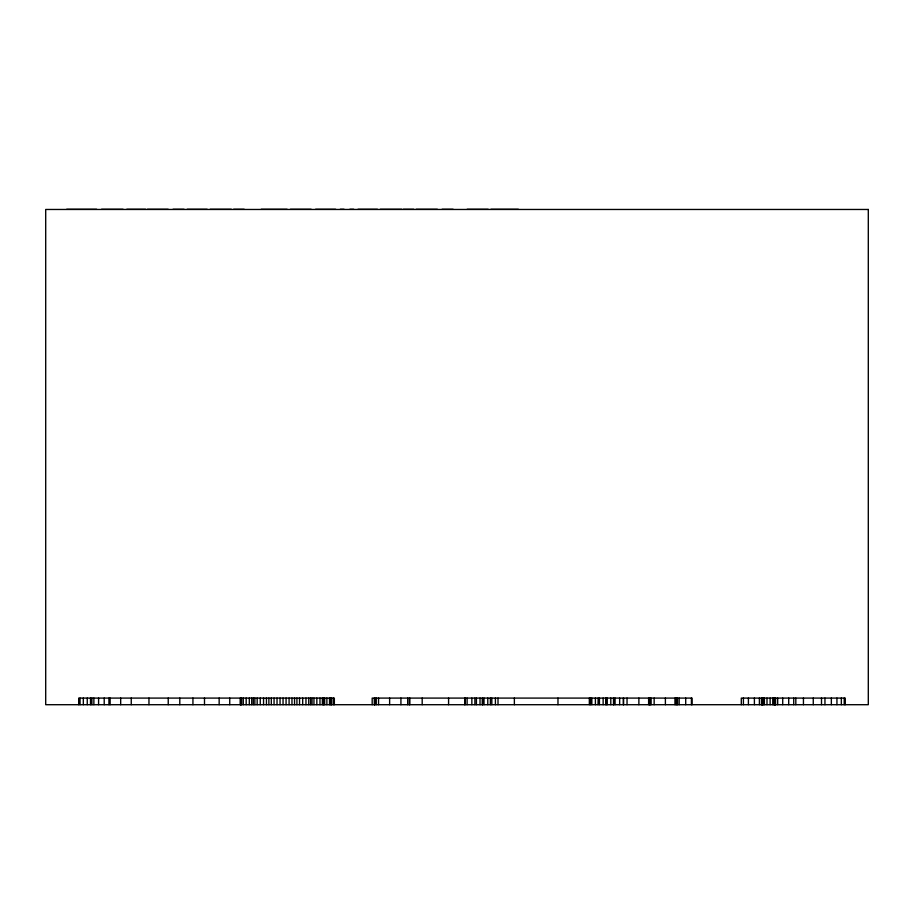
<?xml version="1.0" encoding="UTF-8"?>
<svg xmlns="http://www.w3.org/2000/svg" width="914" height="914" viewBox="0 0 914 914"><rect width="100%" height="100%" fill="white"/><g stroke="black" fill="none" stroke-linecap="round" stroke-linejoin="round"><path stroke-width="1.37" d="M66.688 209.295L96.667 209.295M101.534 209.295L123.104 209.295M126.772 209.295L145.669 209.295M147.371 209.295L168.199 209.295M173.009 209.295L184.102 209.295M187.13 209.295L207.204 209.295M210.117 209.295L231.368 209.295M233.607 209.295L244.209 209.295M261.175 209.295L287.156 209.295M290.366 209.295L311.183 209.295M315.593 209.295L335.667 209.295M340.248 209.295L344.087 209.295M349.834 209.295L353.729 209.295M357.968 209.295L377.482 209.295M380.258 209.295L401.817 209.295M403.245 209.295L413.848 209.295M416.133 209.295L437.383 209.295M442.045 209.295L453.138 209.295M467.123 209.295L488.202 209.295M490.898 209.295L518.364 209.295M845.279 704.705L845.279 698.09L741.3 698.09L741.3 704.705M844.228 698.09L844.228 704.705M841.337 698.09L841.337 704.705M836.938 698.09L836.938 704.705M831.352 698.09L831.352 704.705M824.954 698.09L824.954 704.705M821.503 698.09L821.503 704.705M813.266 698.09L813.266 704.705M803.44 698.09L803.44 704.705M795.82 698.09L795.82 704.705M793.718 698.09L793.718 704.705M788.702 698.09L788.702 704.705M782.715 698.09L782.715 704.705M777.688 698.09L777.688 704.705M775.575 698.09L775.575 704.705M775.255 698.09L775.255 704.705M774.923 698.09L774.923 704.705M774.581 698.09L774.581 704.705M774.215 698.09L774.215 704.705M773.85 698.09L773.85 704.705M772.753 698.09L772.753 704.705M770.125 698.09L770.125 704.705M766.995 698.09L766.995 704.705M764.378 698.09L764.378 704.705M763.27 698.09L763.27 704.705M762.893 698.09L762.893 704.705M762.527 698.09L762.527 704.705M762.185 698.09L762.185 704.705M761.842 698.09L761.842 704.705M761.499 698.09L761.499 704.705M759.397 698.09L759.397 704.705M754.393 698.09L754.393 704.705M748.406 698.09L748.406 704.705M743.402 698.09L743.402 704.705M692.058 704.705L692.058 698.09L372.181 698.09L372.181 704.705M691.418 698.09L691.418 704.705M685.706 698.09L685.706 704.705M679.171 698.09L679.171 704.705M677.457 698.09L677.525 704.705M676.817 698.09L676.817 704.705M676.074 698.09L676.074 704.705M674.955 698.09L674.955 704.705M665.392 698.09L665.392 704.705M654.15 698.09L654.15 704.705M651.031 698.09L651.031 704.705M650.402 698.09L650.402 704.705M649.648 698.09L649.648 704.705M649.431 698.09L649.431 704.705M648.62 698.09L648.62 704.705M638.875 698.09L638.875 704.705M627.038 698.09L627.038 704.705M623.599 698.09L623.599 704.705M623.325 698.09L623.325 704.705M619.646 698.09L619.646 704.705M615.076 698.09L615.076 704.705M613.682 698.09L613.682 704.705M613.523 698.09L613.523 704.705M610.792 698.09L610.792 704.705M607.25 698.09L607.25 704.705M606.085 698.09L606.085 704.705M605.936 698.09L605.936 704.705M603.137 698.09L603.137 704.705M599.435 698.09L599.435 704.705M598.156 698.09L598.03 704.705M595.402 698.09L595.402 704.705M591.838 698.09L591.838 704.705M590.547 698.09L590.547 704.705M589.336 698.09L589.336 704.705M557.974 698.09L557.974 704.705M514.365 698.09L514.365 704.705M498.016 698.09L498.016 704.705M495.411 698.09L495.411 704.705M491.823 698.09L491.823 704.705M490.418 698.09L490.35 704.705M487.779 698.09L487.779 704.705M484.009 698.09L484.009 704.705M480.021 698.09L480.021 704.705M476.411 698.09L476.411 704.705M474.892 698.09L474.892 704.705M471.853 698.09L471.853 704.705M467.111 698.09L467.111 704.705M464.975 698.09L464.975 704.705M464.838 698.09L464.838 704.705M448.58 698.09L448.58 704.705M422.188 698.09L422.188 704.705M409.826 698.09L409.826 704.705M409.346 698.09L409.346 704.705M407.701 698.09L407.701 704.705M400.926 698.09L400.926 704.705M389.627 698.09L389.627 704.705M378.545 698.09L378.545 704.705M376.26 698.09L376.26 704.705M374.843 698.09L374.843 704.705M374.603 698.09L374.603 704.705M374.386 698.09L374.386 704.705M334.353 704.705L334.353 698.09L78.684 698.09L78.684 704.705M333.427 698.09L333.427 704.705M331.611 698.09L331.611 704.705M331.291 698.09L331.268 704.705M330.514 698.09L330.514 704.705M329.52 698.09L329.52 704.705M326.881 698.09L326.881 704.705M324.653 698.09L324.653 704.705M323.716 698.09L323.716 704.705M323.339 698.09L323.339 704.705M322.368 698.09L322.368 704.705M319.98 698.09L319.98 704.705M316.838 698.09L316.838 704.705M313.959 698.09L313.959 704.705M312.051 698.09L312.051 704.705M310.589 698.09L310.589 704.705M308.738 698.09L308.738 704.705M305.962 698.09L305.962 704.705M302.694 698.09L302.694 704.705M299.529 698.09L299.529 704.705M296.924 698.09L296.924 704.705M294.537 698.09L294.537 704.705M291.966 698.09L291.966 704.705M289.087 698.09L289.087 704.705M286.071 698.09L286.071 704.705M283.054 698.09L283.054 704.705M280.05 698.09L280.05 704.705M277.022 698.09L277.022 704.705M274.063 698.09L274.063 704.705M271.309 698.09L271.309 704.705M268.876 698.09L268.876 704.705M266.431 698.09L266.431 704.705M263.552 698.09L263.552 704.705M260.262 698.09L260.262 704.705M257.165 698.09L257.165 704.705M254.857 698.09L254.857 704.705M253.292 698.09L253.292 704.705M251.716 698.09L251.716 704.705M249.305 698.09L249.305 704.705M246.174 698.09L246.174 704.705M243.284 698.09L243.284 704.705M241.604 698.09L241.604 704.705M241.079 698.09L241.079 704.705M240.576 698.09L240.576 704.705M240.291 698.09L240.291 704.705M229.734 698.09L229.734 704.705M219.154 698.09L219.154 704.705M204.496 698.09L204.496 704.705M192.934 698.09L192.934 704.705M179.795 698.09L179.795 704.705M168.233 698.09L168.233 704.705M148.959 698.09L148.959 704.705M131.25 698.09L131.25 704.705M120.682 698.09L120.682 704.705M110.126 698.09L110.126 704.705M108.926 698.09L108.926 704.705M104.207 698.09L104.207 704.705M98.586 698.09L98.586 704.705M93.879 698.09L93.879 704.705M91.903 698.09L91.903 704.705M90.52 698.09L90.52 704.705M87.253 698.09L87.253 704.705M83.334 698.09L83.334 704.705M80.055 698.09L80.055 704.705M868.3 209.466L45.7 209.466L45.7 704.705L868.3 704.705L868.3 209.466M482.489 704.705L482.489 698.09L482.432 704.705"/></g></svg>
